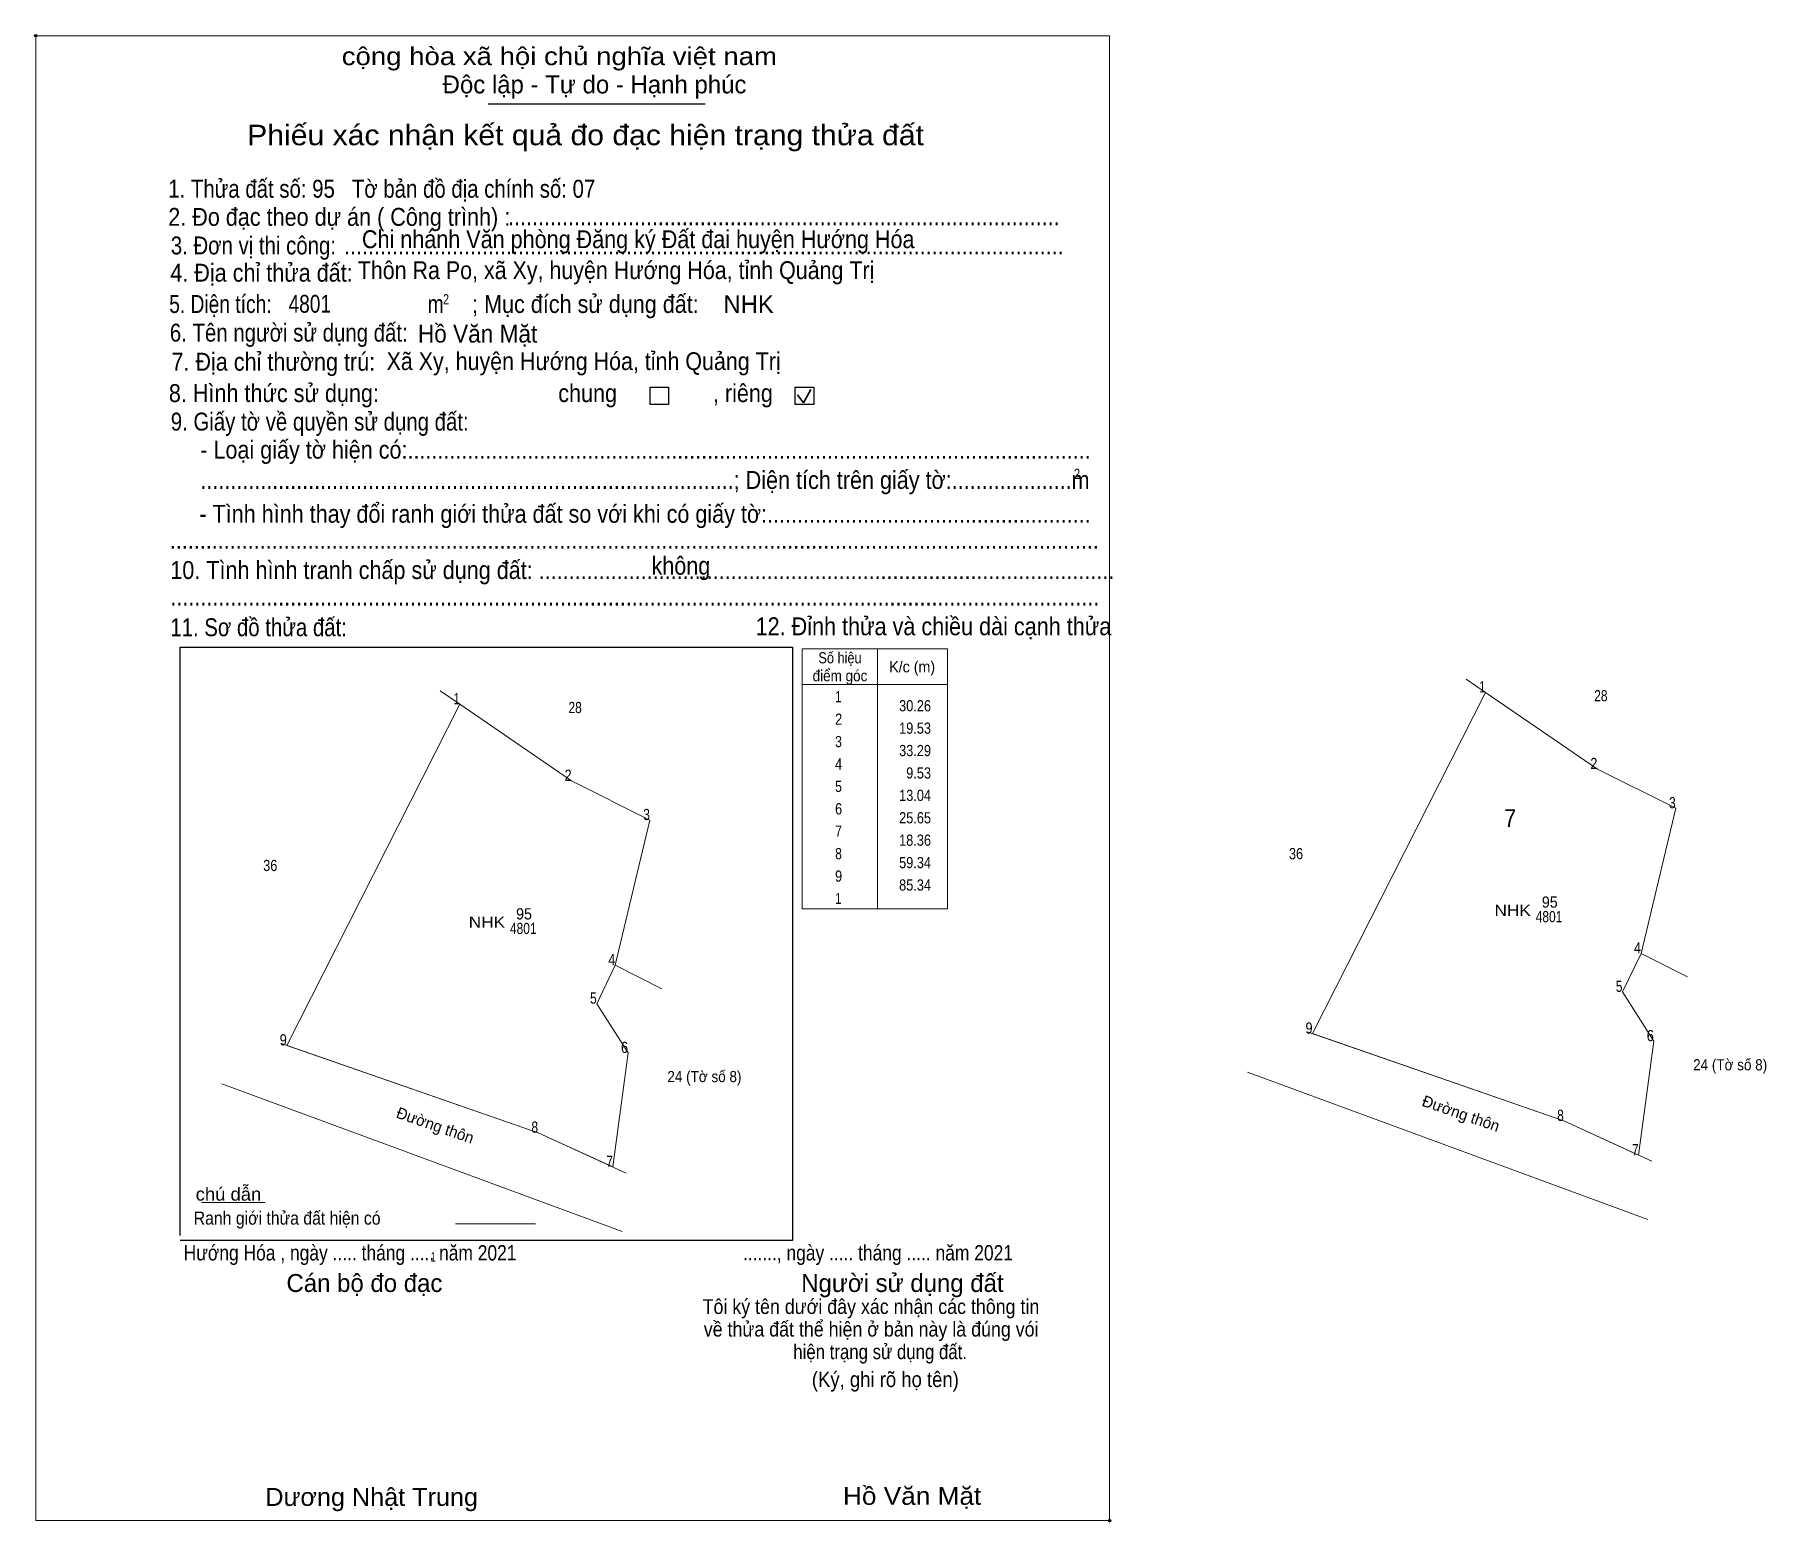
# Model space of a CAD drawing. Header units: metres. Extents: x 550596 to 550982, y 1819463 to 1819796.
import ezdxf
from ezdxf.enums import TextEntityAlignment as Align

# ---------------------------------------------------------------- set-up
doc = ezdxf.new("R2010")
doc.units = ezdxf.units.M
doc.header["$PDMODE"] = 32
doc.header["$PDSIZE"] = 0.5
for name, color, linetype, lineweight in [('1', 7, 'Continuous', 13), ('10', 7, 'Continuous', 13), ('17', 7, 'Continuous', 13), ('2', 7, 'Continuous', 25), ('32', 7, 'Continuous', 13), ('6', 7, 'Continuous', 13), ('63', 7, 'Continuous', 13)]:
    doc.layers.add(name, color=color, linetype=linetype, lineweight=lineweight)

msp = doc.modelspace()

# ---------------------------------------------------------------- linework, layer by layer
at = {"layer": '1'}
for points in [[(550919.44, 1819648.82), (550944.41, 1819631.72), (550961.87, 1819622.96), (550954.15, 1819590.58), (550950, 1819582), (550957, 1819571), (550953.61, 1819545.57), (550936.92, 1819553.21), (550880.87, 1819572.69)], [(550690.65, 1819646.19), (550715.62, 1819629.09), (550733.08, 1819620.33), (550725.36, 1819587.95), (550721.21, 1819579.37), (550728.21, 1819568.37), (550724.82, 1819542.94), (550708.13, 1819550.58), (550652.08, 1819570.06)]]:
    msp.add_lwpolyline(points, close=True, dxfattribs=at)
at = {"layer": '10'}
for p, q in [((550690.65, 1819646.19), (550686.32, 1819649.16)), ((550919.44, 1819648.82), (550915.11, 1819651.79)), ((550954.15, 1819590.58), (550964.49, 1819585.33)), ((550725.36, 1819587.95), (550735.7, 1819582.7))]:
    msp.add_line(p, q, dxfattribs=at)
at = {"layer": '17'}
msp.add_line((550633.08, 1819535.04), (550647.2, 1819535.04), dxfattribs=at)
at = {"layer": '2'}
for p, q in [((550696.97, 1819780.14), (550745.41, 1819780.14)), ((550628.3, 1819658.89), (550764.86, 1819658.89)), ((550628.3, 1819527.63), (550628.3, 1819658.89)), ((550764.86, 1819526.56), (550628.3, 1819526.56))]:
    msp.add_line(p, q, dxfattribs=at)
at = {"layer": '2', "lineweight": 35}
for p, q in [((550765.97, 1819715.22), (550767.34, 1819713.44)), ((550767.34, 1819713.44), (550769, 1819716.41))]:
    msp.add_line(p, q, dxfattribs=at)
at = {"layer": '2', "lineweight": 13}
msp.add_lwpolyline([(550596.09, 1819795.33), (550835.61, 1819795.33), (550835.61, 1819464.05), (550596.09, 1819464.05)], close=True, dxfattribs=at)
at = {"layer": '2'}
for points in [[(550733.14, 1819716.92), (550737.25, 1819716.92), (550737.25, 1819713.09), (550733.14, 1819713.09)], [(550765.5, 1819716.92), (550769.62, 1819716.92), (550769.62, 1819713.09), (550765.5, 1819713.09)]]:
    msp.add_lwpolyline(points, close=True, dxfattribs=at)
for p in [(550596.09, 1819795.33), (550835.61, 1819464.05)]:
    msp.add_point(p, dxfattribs=at)
at = {"layer": '32'}
for points in [[(550954.15, 1819590.58), (550961.87, 1819622.96), (550944.41, 1819631.72), (550919.44, 1819648.82), (550880.87, 1819572.69)], [(550725.36, 1819587.95), (550733.08, 1819620.33), (550715.62, 1819629.09), (550690.65, 1819646.19), (550652.08, 1819570.06)], [(550953.61, 1819545.57), (550957, 1819571), (550950, 1819582), (550954.15, 1819590.58), (550961.87, 1819622.96)], [(550724.82, 1819542.94), (550728.21, 1819568.37), (550721.21, 1819579.37), (550725.36, 1819587.95), (550733.08, 1819620.33)]]:
    msp.add_lwpolyline(points, dxfattribs=at)
at = {"layer": '6'}
msp.add_line((550689.7, 1819530.28), (550707.54, 1819530.28), dxfattribs=at)
at = {"layer": '63', "lineweight": 25}
msp.add_line((550764.86, 1819658.9), (550764.86, 1819526.56), dxfattribs=at)
at = {"layer": '63'}
for p, q in [((550783.87, 1819658.55), (550783.87, 1819600.55)), ((550783.87, 1819658.55), (550783.87, 1819600.55)), ((550767.07, 1819650.55), (550799.47, 1819650.55)), ((550955.67, 1819531.2), (550866.4, 1819564.11)), ((550726.88, 1819528.57), (550637.61, 1819561.48))]:
    msp.add_line(p, q, dxfattribs=at)
msp.add_lwpolyline([(550767.07, 1819658.55), (550799.47, 1819658.55), (550799.47, 1819600.55), (550767.07, 1819600.55)], close=True, dxfattribs=at)
for points in [[(550879.67, 1819573.11), (550936.92, 1819553.21), (550956.56, 1819544.22)], [(550650.88, 1819570.48), (550708.13, 1819550.58), (550727.77, 1819541.59)]]:
    msp.add_lwpolyline(points, dxfattribs=at)

# ---------------------------------------------------------------- texts
at = {"layer": '1'}
for s, height, width, p in [('4801', 2.5, 0.8, (550933.615, 1819597.54)), ('4801', 2.5, 0.8, (550704.825, 1819594.91)), ('1', 2.112, 0.7, (550684.755, 1819521.82))]:
    msp.add_text(s, height=height, dxfattribs=dict(at, width=width)).set_placement(p, align=Align.CENTER)
at = {"layer": '2'}
for s, height, width, p in [('cộng hòa xã hội chủ nghĩa việt nam', 3.998, 1.15, (550664.34, 1819788.77)), ('1. Thửa đất số: 95   Tờ bản đồ địa chính số: 07', 4, 0.85, (550625.64, 1819759.19)), ('2. Đo đạc theo dự án ( Công trình) : ', 4, 0.9, (550625.64, 1819752.92)), ('............................................................................................', 4, 0.9, (550701.41, 1819753.06)), ('3. Đơn vị thi công:', 4, 0.85, (550626.21, 1819746.54)), ('Chi nhánh Văn phòng Đăng ký Đất đai huyện Hướng Hóa', 3.997, 0.9, (550668.85, 1819747.94)), ('........................................................................................................................', 4, 0.9, (550664.86, 1819746.54)), ('Thôn Ra Po, xã Xy, huyện Hướng Hóa, tỉnh Quảng Trị', 3.97, 0.9, (550667.91, 1819741.04)), ('4. Địa chỉ thửa đất:', 4, 0.9, (550626.1, 1819740.46)), ('5. Diện tích:', 4, 0.8, (550625.86, 1819733.48)), ('4801', 3.97, 0.8, (550652.49, 1819733.54)), ('2', 2.284, 0.8, (550686.92, 1819735.39)), ('; Mục đích sử dụng đất:', 3.998, 0.9, (550693.41, 1819733.48)), ('m', 3.998, 0.8, (550683.52, 1819733.48)), ('6. Tên người sử dụng đất:', 4, 0.85, (550626, 1819727.09)), ('Hồ Văn Mặt', 3.97, 0.95, (550681.32, 1819726.87)), ('7. Địa chỉ thường trú:', 4, 0.9, (550626.35, 1819720.6)), ('Xã Xy, huyện Hướng Hóa, tỉnh Quảng Trị', 3.971, 0.9, (550674.34, 1819720.74)), ('8. Hình thức sử dụng:', 4, 0.9, (550625.78, 1819713.6)), ('chung                , riêng', 3.998, 0.9, (550712.63, 1819713.6)), ('9. Giấy tờ về quyền sử dụng đất:', 4, 0.85, (550626.21, 1819707.24)), ('     - Loại giấy tờ hiện có:..................................................................................................................', 3.998, 0.9, (550626.1, 1819700.98)), ('     .........................................................................................; Diện tích trên giấy tờ:....................m', 3.998, 0.9, (550626.1, 1819694.22)), ('2', 2.284, 0.8, (550827.66, 1819696.45)), ('     - Tình hình thay đổi ranh giới thửa đất so với khi có giấy tờ:......................................................', 3.998, 0.9, (550625.9, 1819686.67)), ('...........................................................................................................................................................', 3.998, 0.9, (550626, 1819680.88)), ('không', 3.998, 0.9, (550733.43, 1819675.09)), ('10. Tình hình tranh chấp sử dụng đất: ................................................................................................', 4, 0.9, (550626.1, 1819674.12)), ('...........................................................................................................................................................', 3.998, 0.9, (550626.1, 1819668.2)), ('11. Sơ đồ thửa đất:', 4, 0.85, (550626.1, 1819661.36)), ('12. Đỉnh thửa và chiều dài cạnh thửa', 4.005, 0.9, (550756.64, 1819661.57)), ('Hướng Hóa , ngày ..... tháng ..... năm 2021', 3.417, 0.85, (550629.08, 1819522.08)), ('......., ngày ..... tháng ..... năm 2021', 3.417, 0.85, (550753.82, 1819522.08)), ('(Ký, ghi rõ họ tên)', 3.427, 0.9, (550769.2, 1819493.84)), ('Dương Nhật Trung', 4.002, 1.05, (550647.3, 1819467.32)), ('Hồ Văn Mặt', 3.97, 1.1, (550776.14, 1819467.56))]:
    msp.add_text(s, height=height, dxfattribs=dict(at, width=width)).set_placement(p)
for s, height, p in [('Độc lập - Tự do - Hạnh phúc', 3.998, (550686.84, 1819782.47)), ('NHK', 3.971, (550749.49, 1819733.45)), ('Cán bộ đo đạc', 3.998, (550652.01, 1819515.05)), ('Người sử dụng đất', 3.998, (550766.82, 1819515.05))]:
    msp.add_text(s, height=height, dxfattribs=at).set_placement(p)
for s, height, width, p in [('Phiếu xác nhận kết quả đo đạc hiện trạng thửa đất', 4.568, 1.1, (550718.725, 1819770.9)), ('Tôi ký tên dưới đây xác nhận các thông tin', 3.303, 0.9, (550782.38, 1819510.14)), ('về thửa đất thể hiện ở bản này là đúng vói', 3.303, 0.9, (550782.42, 1819505.1)), ('hiện trạng sử dụng đất.', 3.296, 0.85, (550784.425, 1819500.06))]:
    msp.add_text(s, height=height, dxfattribs=dict(at, width=width)).set_placement(p, align=Align.CENTER)
msp.add_text('.', height=1.142, dxfattribs=at).set_placement((550835.58, 1819463.42), align=Align.CENTER)
at = {"layer": '32'}
for s, height, width, p in [('7', 4, 0.9, (550924.935, 1819618.76)), ('95', 2.5, 0.95, (550933.785, 1819600.79)), ('NHK', 2.5, 1.15, (550696.715, 1819596.32)), ('95', 2.5, 0.95, (550704.995, 1819598.16)), ('NHK', 2.5, 1.15, (550925.505, 1819598.95))]:
    msp.add_text(s, height=height, dxfattribs=dict(at, width=width)).set_placement(p, align=Align.CENTER)
at = {"layer": '6'}
for s, width, p in [('chú dẫn', 1.05, (550631.76, 1819535.42)), ('Ranh giới thửa đất hiện có ', 0.9, (550631.32, 1819530.07))]:
    msp.add_text(s, height=2.927, dxfattribs=dict(at, width=width)).set_placement(p)
at = {"layer": '63'}
for s, width, p in [('Số hiệu', 0.85, (550775.47, 1819655.3)), ('điểm góc', 0.9, (550775.47, 1819651.3)), ('K/c (m)', 0.95, (550791.57, 1819653.3)), (' 1', 0.75, (550774.765, 1819646.6)), ('28', 0.8, (550945.18, 1819646.83)), ('28', 0.8, (550716.39, 1819644.2)), (' 2', 0.85, (550774.77, 1819641.6)), (' 3', 0.8, (550774.77, 1819636.6)), (' 4', 0.85, (550774.765, 1819631.6)), (' 5', 0.8, (550774.77, 1819626.6)), (' 6', 0.85, (550774.77, 1819621.6)), (' 7', 0.8, (550774.77, 1819616.6)), (' 8', 0.8, (550774.77, 1819611.6)), ('36', 0.85, (550877.19, 1819611.59)), ('36', 0.85, (550648.4, 1819608.96)), (' 9', 0.85, (550774.765, 1819606.6)), (' 1', 0.75, (550774.765, 1819601.6)), ('24 (Tờ số 8)', 0.9, (550974.02, 1819564.49)), ('24 (Tờ số 8)', 0.9, (550745.23, 1819561.86))]:
    msp.add_text(s, height=2.5, dxfattribs=dict(at, width=width)).set_placement(p, align=Align.CENTER)
for s, width, p in [(' 1', 0.75, (550690.65, 1819646.19)), (' 1', 0.75, (550919.44, 1819648.82)), ('30.26', 0.85, (550795.77, 1819644.6)), ('19.53', 0.85, (550795.77, 1819639.6)), ('33.29', 0.85, (550795.77, 1819634.6)), (' 2', 0.85, (550944.41, 1819631.72)), (' 2', 0.85, (550715.62, 1819629.09)), ('9.53', 0.85, (550795.77, 1819629.6)), ('13.04', 0.85, (550795.77, 1819624.6)), (' 3', 0.8, (550961.87, 1819622.96)), (' 3', 0.8, (550733.08, 1819620.33)), ('25.65', 0.85, (550795.77, 1819619.6)), ('18.36', 0.85, (550795.77, 1819614.6)), ('59.34', 0.85, (550795.77, 1819609.6)), ('85.34', 0.85, (550795.77, 1819604.6)), (' 4', 0.85, (550725.36, 1819587.95)), (' 4', 0.85, (550954.15, 1819590.58)), (' 5', 0.8, (550950, 1819582)), (' 5', 0.8, (550721.21, 1819579.37)), (' 9', 0.85, (550880.87, 1819572.69)), (' 9', 0.85, (550652.08, 1819570.06)), (' 6', 0.85, (550957, 1819571)), (' 6', 0.85, (550728.21, 1819568.37)), (' 8', 0.8, (550936.92, 1819553.21)), (' 8', 0.8, (550708.13, 1819550.58)), (' 7', 0.8, (550953.61, 1819545.57)), (' 7', 0.8, (550724.82, 1819542.94))]:
    msp.add_text(s, height=2.5, dxfattribs=dict(at, width=width)).set_placement(p, align=Align.RIGHT)
for p in [(550684.78, 1819551.056), (550913.57, 1819553.686)]:
    msp.add_text('Đường thôn', height=2.5, rotation=340.833, dxfattribs=at).set_placement(p, align=Align.CENTER)

doc.saveas('drawing.dxf')
